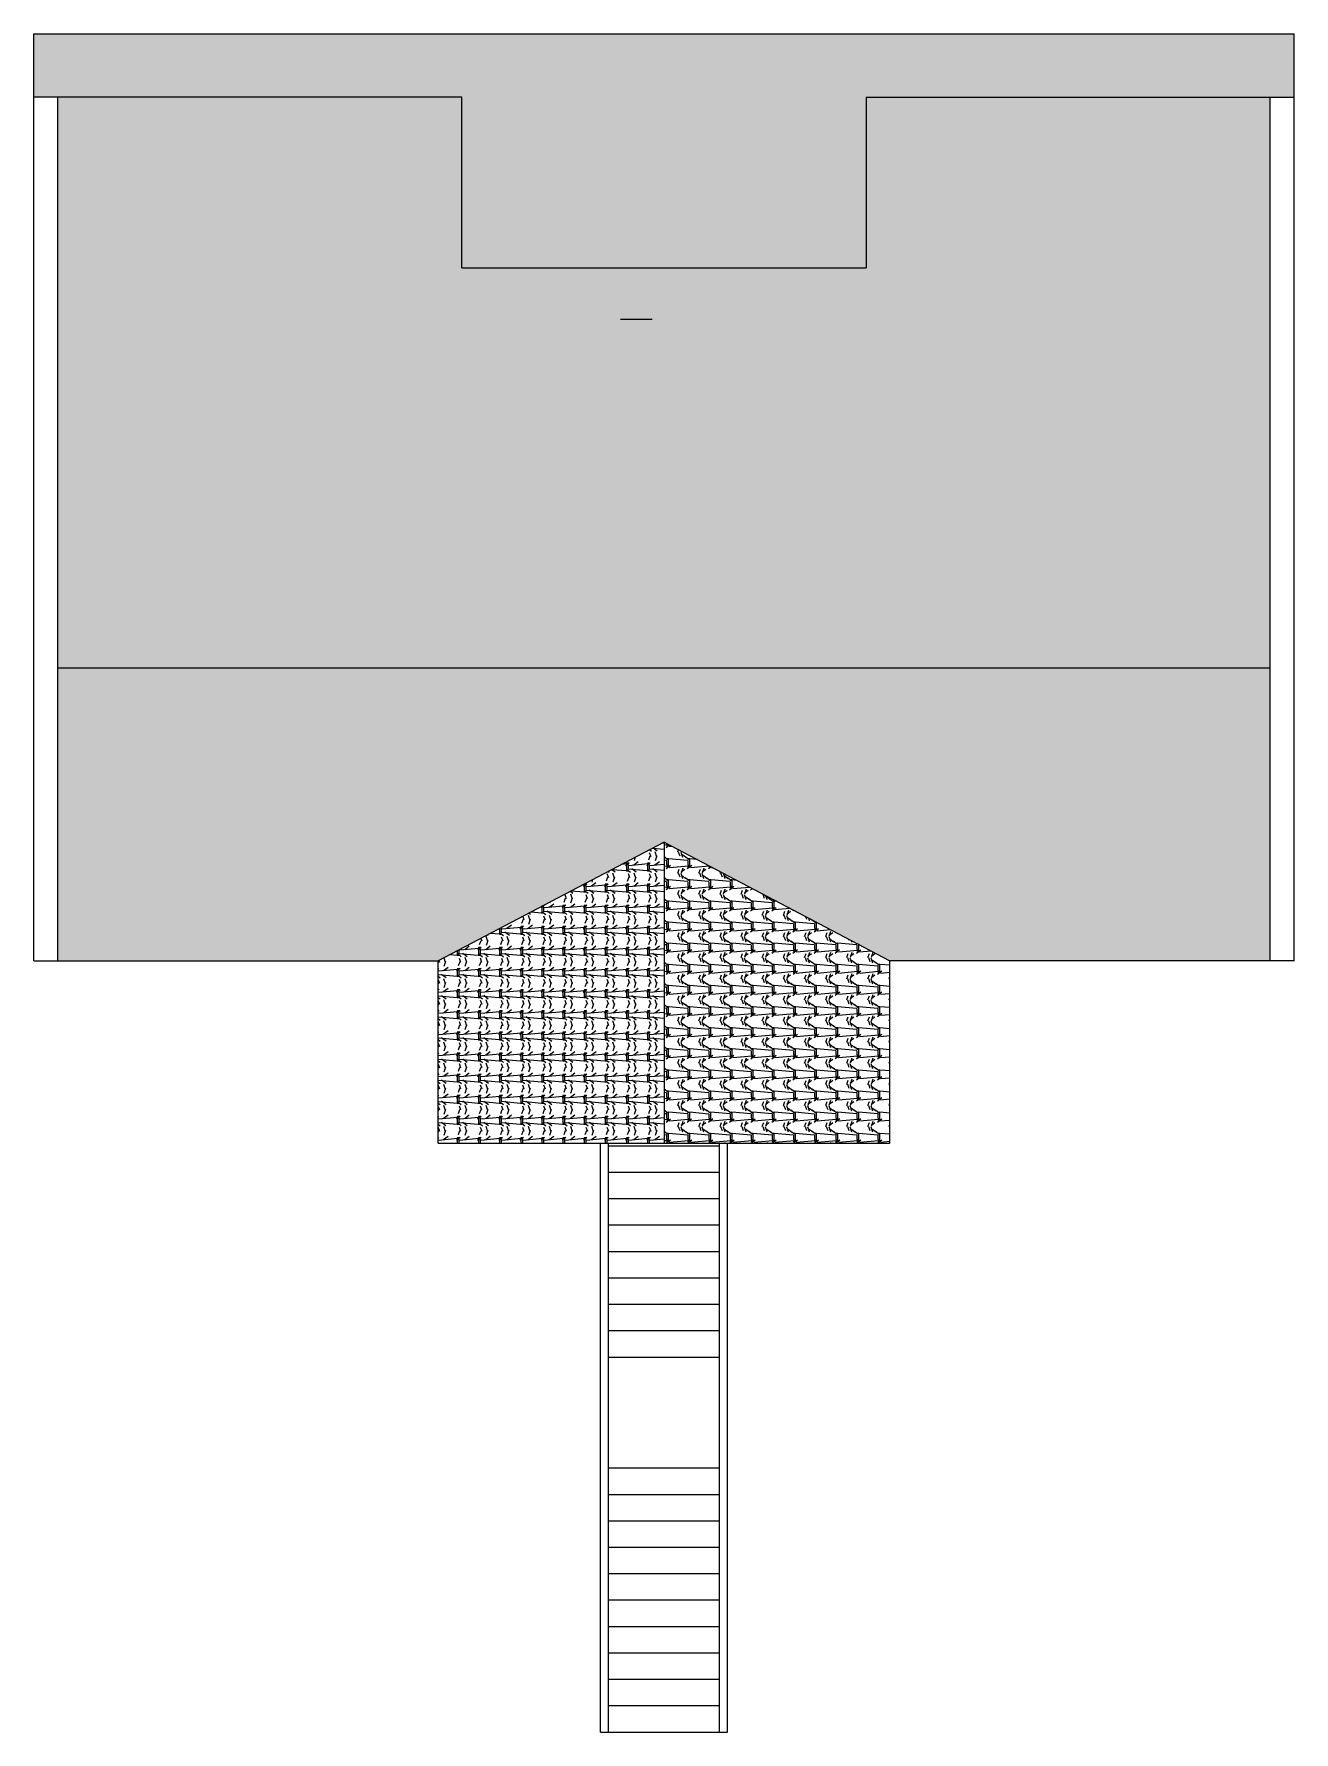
# Model space of a CAD drawing. Extents: x 22122 to 25969, y -3246 to 705.
# Drawn here: x 22291 to 22768, y -3246 to -2603 of the extents above; entities that cross this region are included whole.
import ezdxf

# ---------------------------------------------------------------- set-up
doc = ezdxf.new("R2010")
doc.units = 0
doc.header["$LTSCALE"] = 20
doc.header["$MEASUREMENT"] = 0
for name, color, linetype in [('Roof lilne', 31, 'Continuous'), ('tile', 22, 'Continuous'), ('wall', 13, 'Continuous')]:
    doc.layers.add(name, color=color, linetype=linetype)
pattern_1 = [(274.9697, (-154621.87657, 37170.144), (-7.99993045606, 96.00000841214), [7.387776, -177.306568]), (180, (-154621.2366, 37162.784), (-8, -8), [0.64, -7.36]), (360, (-154629.2366, 37162.144), (8, 8), [2.24, -5.76]), (90, (-154626.9966, 37162.144), (-8, 8), [0.8, -7.2]), (270, (-154621.8766, 37162.944), (8, -8), [0.8, -7.2]), (360, (-154621.8766, 37162.144), (8, 8), [0.64, -7.36]), (360, (-154629.2366, 37162.784), (8, 8), [1.6, -6.4]), (85.0303, (-154627.63657, 37162.784), (7.99993045606, 96.00000841214), [7.387776, -177.306568]), (52.6961, (-154627.63657, 37163.184), (-103.99988711906, -136.0000859335), [2.112064, -209.094]), (18.4349, (-154626.3566, 37164.864), (16.000003477, 7.999987226), [2.023856, -23.27436]), (341.5651, (-154624.4366, 37165.504), (-16.000003477, 7.999987226), [2.023856, -23.27436]), (307.3039, (-154622.51657, 37164.864), (103.99988711906, -136.0000859335), [2.112064, -209.094]), (20.2249, (-154625.95657, 37164.304), (-87.9999781147, -32.0000666848), [1.61988, -160.367776]), (339.7751, (-154624.43657, 37164.864), (87.9999781147, -32.0000666848), [1.61988, -160.367776]), (307.4054, (-154622.91657, 37164.304), (80.0000796209, -103.99993971984), [1.712072, -169.4954]), (52.5946, (-154626.99657, 37162.944), (-80.0000796209, -103.99993971984), [1.712072, -169.4954])]

msp = doc.modelspace()

# ---------------------------------------------------------------- hatches: boundary and pattern name
at = {"layer": 'tile'}
h = msp.add_hatch(dxfattribs=at)
h.set_pattern_fill('SPANTILE', scale=8, style=0)
h.set_pattern_definition([(274.9697, (-154022.07636, 37170.144), (-7.99993045606, 96.00000841214), [7.387776, -177.306568]), (180, (-154021.436, 37162.784), (-8, -8), [0.64, -7.36]), (360, (-154029.436, 37162.144), (8, 8), [2.24, -5.76]), (90, (-154027.196, 37162.144), (-8, 8), [0.8, -7.2]), (270, (-154022.076, 37162.944), (8, -8), [0.8, -7.2]), (360, (-154022.076, 37162.144), (8, 8), [0.64, -7.36]), (360, (-154029.436, 37162.784), (8, 8), [1.6, -6.4]), (85.0303, (-154027.83636, 37162.784), (7.99993045606, 96.00000841214), [7.387776, -177.306568]), (52.6961, (-154027.83636, 37163.184), (-103.99988711906, -136.0000859335), [2.112064, -209.094]), (18.4349, (-154026.5564, 37164.864), (16.000003477, 7.999987226), [2.023856, -23.27436]), (341.5651, (-154024.6364, 37165.504), (-16.000003477, 7.999987226), [2.023856, -23.27436]), (307.3039, (-154022.71636, 37164.864), (103.99988711906, -136.0000859335), [2.112064, -209.094]), (20.2249, (-154026.15636, 37164.304), (-87.9999781147, -32.0000666848), [1.61988, -160.367776]), (339.7751, (-154024.63636, 37164.864), (87.9999781147, -32.0000666848), [1.61988, -160.367776]), (307.4054, (-154023.11636, 37164.304), (80.0000796209, -103.99993971984), [1.712072, -169.4954]), (52.5946, (-154027.19636, 37162.944), (-80.0000796209, -103.99993971984), [1.712072, -169.4954])])
h.paths.add_polyline_path([(22290.56, -2603.21), (22290.56, -2627.21), (22452.56, -2627.21), (22452.56, -2691.71), (22524.56, -2691.71), (22533.56, -2691.71), (22605.56, -2691.71), (22605.55, -2627.21), (22767.56, -2627.21), (22767.56, -2603.21)])
h = msp.add_hatch(dxfattribs=at)
h.set_pattern_fill('SPANTILE', color=256, scale=8, style=0)
h.set_pattern_definition(pattern_1)
edge = h.paths.add_edge_path()
edge.add_line((22758.56, -2843.22), (22758.56, -2741.21))
edge.add_line((22758.56, -2741.21), (22758.56, -2627.21))
edge.add_line((22758.56, -2627.21), (22605.56, -2627.21))
edge.add_line((22605.56, -2627.21), (22605.56, -2691.71))
edge.add_line((22605.56, -2691.71), (22452.55, -2691.71))
edge.add_line((22452.55, -2691.71), (22452.56, -2627.21))
edge.add_line((22452.56, -2627.21), (22299.56, -2627.21))
edge.add_line((22299.56, -2627.21), (22299.56, -2843.2))
edge.add_line((22299.56, -2843.2), (22758.56, -2843.22))
h = msp.add_hatch(dxfattribs=at)
h.set_pattern_fill('SPANTILE', color=256, scale=8, style=0)
h.set_pattern_definition(pattern_1)
h.paths.add_polyline_path([(22299.56, -2843.2), (22299.56, -2954.21), (22443.56, -2954.21), (22529.06, -2909.21), (22614.56, -2954.21), (22758.56, -2954.21), (22758.56, -2843.22)])
h = msp.add_hatch(dxfattribs=at)
h.set_pattern_fill('SPANTILE', color=256, scale=8, angle=270, style=0)
h.set_pattern_definition([(184.9697, (-154621.23657, 37154.784), (96.00000841214, 7.99993045606), [7.387776, -177.306568]), (90, (-154628.5966, 37154.144), (-8, 8), [0.64, -7.36]), (270, (-154629.2366, 37162.144), (8, -8), [2.24, -5.76]), (360, (-154629.2366, 37159.904), (8, 8), [0.8, -7.2]), (180, (-154628.4366, 37154.784), (-8, -8), [0.8, -7.2]), (270, (-154629.2366, 37154.784), (8, -8), [0.64, -7.36]), (270, (-154628.5966, 37162.144), (8, -8), [1.6, -6.4]), (355.0303, (-154628.59657, 37160.544), (96.00000841214, -7.99993045606), [7.387776, -177.306568]), (322.6961, (-154628.19657, 37160.544), (-136.0000859335, 103.99988711906), [2.112064, -209.094]), (288.4349, (-154626.5166, 37159.264), (7.999987226, -16.000003477), [2.023856, -23.27436]), (251.5651, (-154625.8766, 37157.344), (7.999987226, 16.000003477), [2.023856, -23.27436]), (217.3039, (-154626.51657, 37155.424), (-136.0000859335, -103.99988711906), [2.112064, -209.094]), (290.2249, (-154627.07657, 37158.864), (-32.0000666848, 87.9999781147), [1.61988, -160.367776]), (249.7751, (-154626.51657, 37157.344), (-32.0000666848, -87.9999781147), [1.61988, -160.367776]), (217.4054, (-154627.07657, 37155.824), (-103.99993971984, -80.0000796209), [1.712072, -169.4954]), (322.5946, (-154628.43657, 37159.904), (-103.99993971984, 80.0000796209), [1.712072, -169.4954])])
h.paths.add_polyline_path([(22529.06, -2909.21), (22443.56, -2954.21), (22443.56, -3023.21), (22529.06, -3023.21)])
h = msp.add_hatch(dxfattribs=at)
h.set_pattern_fill('SPANTILE', color=256, scale=8, angle=90, style=0)
h.set_pattern_definition([(4.9697, (-154637.23657, 37169.504), (-96.00000841214, -7.99993045606), [7.387776, -177.306568]), (270, (-154629.8766, 37170.144), (8, -8), [0.64, -7.36]), (90, (-154629.2366, 37162.144), (-8, 8), [2.24, -5.76]), (180, (-154629.2366, 37164.384), (-8, -8), [0.8, -7.2]), (360, (-154630.0366, 37169.504), (8, 8), [0.8, -7.2]), (90, (-154629.2366, 37169.504), (-8, 8), [0.64, -7.36]), (90, (-154629.8766, 37162.144), (-8, 8), [1.6, -6.4]), (175.0303, (-154629.87657, 37163.744), (-96.00000841214, 7.99993045606), [7.387776, -177.306568]), (142.6961, (-154630.27657, 37163.744), (136.0000859335, -103.99988711906), [2.112064, -209.094]), (108.4349, (-154631.9566, 37165.024), (-7.999987226, 16.000003477), [2.023856, -23.27436]), (71.5651, (-154632.5966, 37166.944), (-7.999987226, -16.000003477), [2.023856, -23.27436]), (37.3039, (-154631.95657, 37168.864), (136.0000859335, 103.99988711906), [2.112064, -209.094]), (110.2249, (-154631.39657, 37165.424), (32.0000666848, -87.9999781147), [1.61988, -160.367776]), (69.7751, (-154631.95657, 37166.944), (32.0000666848, 87.9999781147), [1.61988, -160.367776]), (37.4054, (-154631.39657, 37168.464), (103.99993971984, 80.0000796209), [1.712072, -169.4954]), (142.5946, (-154630.03657, 37164.384), (103.99993971984, -80.0000796209), [1.712072, -169.4954])])
h.paths.add_polyline_path([(22529.06, -2909.21), (22529.06, -3023.21), (22605.56, -3023.21), (22614.56, -3023.21), (22614.56, -2954.21)])

# ---------------------------------------------------------------- linework, layer by layer
for p, q in [((22505.06, -3146.21), (22505.06, -3023.21)), ((22508.06, -3146.21), (22508.06, -3023.21)), ((22508.06, -3024.21), (22550.06, -3024.21)), ((22550.06, -3146.21), (22550.06, -3023.21)), ((22553.06, -3146.21), (22553.06, -3023.21)), ((22508.06, -3034.21), (22550.06, -3034.21)), ((22508.06, -3044.21), (22550.06, -3044.21)), ((22508.06, -3054.21), (22550.06, -3054.21)), ((22508.06, -3054.21), (22550.06, -3054.21)), ((22508.06, -3064.21), (22550.06, -3064.21)), ((22508.06, -3074.21), (22550.06, -3074.21)), ((22508.06, -3084.21), (22550.06, -3084.21)), ((22508.06, -3094.21), (22550.06, -3094.21)), ((22508.06, -3104.21), (22550.06, -3104.21)), ((22505.06, -3246.21), (22505.06, -3146.21)), ((22508.06, -3246.21), (22508.06, -3146.21)), ((22508.06, -3146.21), (22550.06, -3146.21)), ((22550.06, -3246.21), (22550.06, -3146.21)), ((22553.06, -3246.21), (22553.06, -3146.21)), ((22508.06, -3156.21), (22550.06, -3156.21)), ((22508.06, -3166.21), (22550.06, -3166.21)), ((22508.06, -3176.21), (22550.06, -3176.21)), ((22508.06, -3186.21), (22550.06, -3186.21)), ((22508.06, -3196.21), (22550.06, -3196.21)), ((22508.06, -3206.21), (22550.06, -3206.21)), ((22508.06, -3216.21), (22550.06, -3216.21)), ((22508.06, -3226.21), (22550.06, -3226.21)), ((22508.06, -3236.21), (22550.06, -3236.21)), ((22505.06, -3246.21), (22553.06, -3246.21))]:
    msp.add_line(p, q)
at = {"layer": 'Roof lilne'}
for p, q in [((22290.56, -2627.21), (22290.56, -2603.21)), ((22290.56, -2603.21), (22767.56, -2603.21)), ((22767.56, -2627.21), (22767.56, -2603.21)), ((22452.56, -2627.21), (22290.56, -2627.21)), ((22452.55, -2691.71), (22452.56, -2627.21)), ((22605.56, -2627.21), (22605.56, -2691.71)), ((22605.56, -2627.21), (22767.56, -2627.21)), ((22452.55, -2691.71), (22605.56, -2691.71)), ((22299.56, -2843.2), (22758.56, -2843.22)), ((22529.06, -2909.21), (22443.56, -2954.21)), ((22529.06, -2909.21), (22614.56, -2954.21)), ((22529.06, -2909.21), (22529.06, -3023.21)), ((22299.56, -2954.21), (22443.56, -2954.21)), ((22443.56, -3023.21), (22443.56, -2954.21)), ((22614.56, -3023.21), (22614.56, -2954.21)), ((22758.56, -2954.21), (22614.56, -2954.21)), ((22443.56, -3023.21), (22614.56, -3023.21))]:
    msp.add_line(p, q, dxfattribs=at)
at = {"layer": 'wall', "color": 2}
for p, q in [((22290.56, -2954.21), (22290.56, -2627.21)), ((22299.56, -2954.21), (22299.56, -2627.21)), ((22758.56, -2741.21), (22758.56, -2627.21)), ((22767.56, -2954.21), (22767.56, -2627.21)), ((22758.56, -2954.21), (22758.56, -2741.21)), ((22290.56, -2954.21), (22299.56, -2954.21)), ((22767.56, -2954.21), (22758.56, -2954.21))]:
    msp.add_line(p, q, dxfattribs=at)
at = {"layer": 'wall', "color": 7}
msp.add_line((22512.56, -2711.21), (22524.56, -2711.21), dxfattribs=at)

doc.saveas('drawing.dxf')
